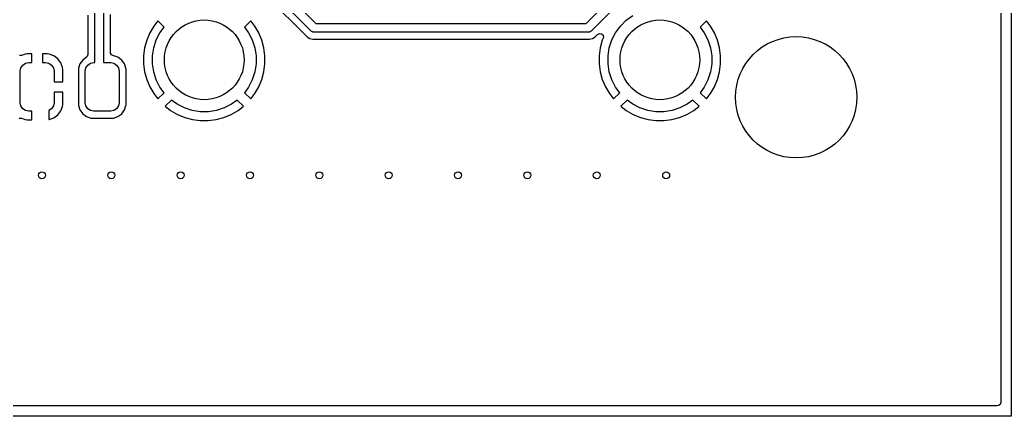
# Model space of a CAD drawing. Header units: millimetres. Extents: x 103.8 to 193.7, y -116.2 to -61.3.
# Drawn here: x 165.11 to 193.7, y -116.2 to -104.77 of the extents above; entities that cross this region are included whole.
import ezdxf

# ---------------------------------------------------------------- set-up
doc = ezdxf.new("R2010")
doc.units = ezdxf.units.MM
doc.layers.add('Edge.Cuts', color=254, linetype='CONTINUOUS', true_color=0xd0d2cd)
doc.layers.add('F.Cu', color=13, linetype='CONTINUOUS', true_color=0xc83434)

msp = doc.modelspace()

# ---------------------------------------------------------------- linework, layer by layer
at = {"layer": 'Edge.Cuts', "linetype": 'CONTINUOUS'}
for p, q in [((193.7, -61.3), (193.7, -116.2)), ((193.7, -116.2), (103.8, -116.2))]:
    msp.add_line(p, q, dxfattribs=at)
at = {"layer": 'Edge.Cuts'}
for centre in [(170.43, -105.92), (183.57, -105.92)]:
    msp.add_circle(centre, 1.15, dxfattribs=at)
at = {"layer": 'F.Cu', "linetype": 'CONTINUOUS'}
for p, q in [((193.3995, -61.6995), (193.3995, -115.8005)), ((181.448224, -104.875), (187.275, -99.048224)), ((187.488388, -99.188388), (181.588388, -105.088388)), ((173.511612, -105.088388), (172.411612, -103.988388)), ((172.625, -103.848224), (173.651776, -104.875)), ((172.239535, -104.099862), (173.400138, -105.260465)), ((167.0745, -104.633951), (167.0745, -105.766543)), ((167.275, -105.999999), (167.275, -104.403122)), ((167.525, -104.4), (167.525, -105.999999)), ((167.7255, -105.70379), (167.7255, -104.608474)), ((169.089782, -104.791915), (168.971808, -104.945662)), ((169.270161, -104.972294), (169.089782, -104.791915)), ((171.770215, -104.791915), (171.589836, -104.972293)), ((171.888194, -104.945667), (171.770215, -104.791915)), ((173.651776, -104.875), (181.448224, -104.875)), ((182.429391, -104.945828), (182.595828, -104.779391)), ((182.595828, -104.779391), (182.786252, -104.64104)), ((184.910215, -104.791915), (184.729836, -104.972293)), ((185.028194, -104.945667), (184.910215, -104.791915)), ((168.857101, -105.144341), (168.769319, -105.356268)), ((168.971808, -104.945662), (168.857101, -105.144341)), ((169.044181, -105.345975), (169.15104, -105.136252)), ((169.15104, -105.136252), (169.270161, -104.972294)), ((171.589836, -104.972293), (171.70896, -105.136252)), ((171.70896, -105.136252), (171.815819, -105.345975)), ((172.002898, -105.144341), (171.888194, -104.945667)), ((172.09068, -105.356268), (172.002898, -105.144341)), ((173.530548, -105.103928), (173.511612, -105.088388)), ((173.530554, -105.103934), (173.530548, -105.103928)), ((173.562415, -105.117131), (173.530554, -105.103934)), ((173.575613, -105.122598), (173.562415, -105.117131)), ((173.575614, -105.122598), (173.575613, -105.122598)), ((173.6, -105.125), (173.575614, -105.122598)), ((181.5, -105.125), (173.6, -105.125)), ((181.524386, -105.122598), (181.5, -105.125)), ((181.524387, -105.122598), (181.524386, -105.122598)), ((181.537584, -105.117131), (181.524387, -105.122598)), ((181.569446, -105.103934), (181.537584, -105.117131)), ((181.569451, -105.103928), (181.569446, -105.103934)), ((181.588388, -105.088388), (181.569451, -105.103928)), ((181.699862, -105.260465), (181.773241, -105.187085)), ((181.773241, -105.187085), (181.827755, -105.159309)), ((181.827755, -105.159309), (181.888187, -105.16888)), ((181.888187, -105.16888), (181.931452, -105.212144)), ((182.184181, -105.345975), (182.29104, -105.136252)), ((182.29104, -105.136252), (182.429391, -104.945828)), ((184.729836, -104.972293), (184.84896, -105.136252)), ((184.84896, -105.136252), (184.955819, -105.345975)), ((185.142898, -105.144341), (185.028194, -104.945667)), ((185.23068, -105.356268), (185.142898, -105.144341)), ((168.769315, -105.356281), (168.709942, -105.577861)), ((168.769319, -105.356268), (168.769315, -105.356281)), ((168.971445, -105.569832), (169.044181, -105.345975)), ((171.815819, -105.345975), (171.888555, -105.569832)), ((172.090684, -105.356281), (172.09068, -105.356268)), ((172.150057, -105.577861), (172.090684, -105.356281)), ((173.400138, -105.260465), (173.40014, -105.260466)), ((173.40014, -105.260466), (173.400142, -105.260468)), ((173.400142, -105.260468), (173.474357, -105.303316)), ((173.474357, -105.303316), (173.474355, -105.303316)), ((173.474355, -105.303316), (173.474359, -105.303317)), ((173.474359, -105.303317), (173.474361, -105.303318)), ((173.474361, -105.303318), (173.557147, -105.3255)), ((173.557147, -105.3255), (173.557149, -105.3255)), ((173.557149, -105.3255), (181.542851, -105.3255)), ((181.542851, -105.3255), (181.542853, -105.3255)), ((181.542853, -105.3255), (181.625639, -105.303318)), ((181.625639, -105.303318), (181.625641, -105.303316)), ((181.625641, -105.303316), (181.625643, -105.303316)), ((181.625643, -105.303316), (181.699857, -105.260468)), ((181.699857, -105.260467), (181.699862, -105.260465)), ((181.699857, -105.260468), (181.699857, -105.260467)), ((181.909315, -105.356281), (181.849942, -105.577861)), ((181.909316, -105.356275), (181.909315, -105.356281)), ((181.934708, -105.294974), (181.909316, -105.356275)), ((181.931452, -105.212144), (181.941024, -105.272576)), ((181.941024, -105.272576), (181.934708, -105.294974)), ((182.111445, -105.569832), (182.184181, -105.345975)), ((184.955819, -105.345975), (185.028555, -105.569832)), ((185.230684, -105.356281), (185.23068, -105.356268)), ((185.290057, -105.577861), (185.230684, -105.356281)), ((165.262711, -105.756323), (165.159096, -105.794969)), ((165.262722, -105.756321), (165.262711, -105.756323)), ((165.321531, -105.749999), (165.262722, -105.756321)), ((165.462499, -105.749999), (165.321531, -105.749999)), ((165.4625, -105.75), (165.462499, -105.749999)), ((165.4625, -105.999999), (165.4625, -105.75)), ((165.762501, -105.749999), (165.7625, -105.75)), ((165.7625, -105.75), (165.7625, -105.999999)), ((165.903469, -105.749999), (165.762501, -105.749999)), ((165.962277, -105.756321), (165.903469, -105.749999)), ((165.962288, -105.756323), (165.962277, -105.756321)), ((166.09531, -105.805937), (165.962288, -105.756323)), ((167.0745, -105.766543), (167.055593, -105.824734)), ((167.727897, -105.725442), (167.7255, -105.70379)), ((167.759073, -105.778089), (167.727897, -105.725442)), ((168.709942, -105.577866), (168.68, -105.805297)), ((168.709942, -105.577861), (168.709942, -105.577866)), ((168.934624, -105.802311), (168.971445, -105.569832)), ((171.888555, -105.569832), (171.925376, -105.802311)), ((172.150057, -105.577866), (172.150057, -105.577861)), ((172.179999, -105.805297), (172.150057, -105.577866)), ((181.849942, -105.577866), (181.82, -105.805297)), ((181.849942, -105.577861), (181.849942, -105.577866)), ((182.074624, -105.802311), (182.111445, -105.569832)), ((185.028555, -105.569832), (185.065376, -105.802311)), ((185.290057, -105.577866), (185.290057, -105.577861)), ((185.319999, -105.805297), (185.290057, -105.577866)), ((165.159096, -105.794969), (165.097966, -105.797589)), ((165.196393, -106.071392), (165.275471, -106.018553)), ((165.275471, -106.018553), (165.36875, -105.999999)), ((165.36875, -105.999999), (165.4625, -105.999999)), ((165.7625, -105.999999), (165.85625, -105.999999)), ((165.85625, -105.999999), (165.949529, -106.018553)), ((165.949529, -106.018553), (166.028607, -106.071392)), ((166.20897, -105.891022), (166.09531, -105.805937)), ((166.208976, -105.891028), (166.20897, -105.891022)), ((166.294061, -106.004688), (166.208976, -105.891028)), ((166.343675, -106.13771), (166.294061, -106.004688)), ((166.846543, -106.033823), (166.802315, -106.160221)), ((166.926069, -105.92607), (166.846543, -106.033823)), ((166.926075, -105.926064), (166.926069, -105.92607)), ((167.034289, -105.846197), (166.926075, -105.926064)), ((167.055593, -105.824734), (167.034289, -105.846197)), ((167.071393, -106.071392), (167.150471, -106.018553)), ((167.150471, -106.018553), (167.24375, -105.999999)), ((167.24375, -105.999999), (167.275, -105.999999)), ((167.525, -105.999999), (167.73125, -105.999999)), ((167.73125, -105.999999), (167.824529, -106.018553)), ((167.809171, -105.799734), (167.759073, -105.778089)), ((167.808889, -105.801028), (167.809171, -105.799734)), ((167.814771, -105.802312), (167.808889, -105.801028)), ((167.814774, -105.802313), (167.814771, -105.802312)), ((167.814776, -105.802313), (167.814774, -105.802313)), ((167.814777, -105.802314), (167.814776, -105.802313)), ((167.823302, -105.805297), (167.814777, -105.802314)), ((167.941175, -105.846542), (167.823302, -105.805297)), ((167.824529, -106.018553), (167.903607, -106.071392)), ((167.941176, -105.846543), (167.941175, -105.846542)), ((167.941179, -105.846544), (167.941176, -105.846543)), ((168.024499, -105.908038), (167.941179, -105.846544)), ((168.048923, -105.926064), (168.024499, -105.908038)), ((168.04893, -105.926069), (168.048923, -105.926064)), ((168.128455, -106.03382), (168.04893, -105.926069)), ((168.172686, -106.160225), (168.128455, -106.03382)), ((168.68, -105.805297), (168.68, -106.034702)), ((168.68, -106.034702), (168.709942, -106.262133)), ((168.934624, -106.037689), (168.934624, -105.802311)), ((168.971445, -106.270168), (168.934624, -106.037689)), ((171.925376, -106.037689), (171.888555, -106.270168)), ((171.925376, -105.802311), (171.925376, -106.037689)), ((172.150057, -106.262133), (172.179999, -106.034702)), ((172.18, -105.8053), (172.179999, -105.805297)), ((172.179999, -106.034702), (172.18, -106.0347)), ((172.18, -106.0347), (172.18, -105.8053)), ((181.82, -105.805297), (181.82, -106.034702)), ((181.82, -106.034702), (181.849942, -106.262133)), ((182.074624, -106.037689), (182.074624, -105.802311)), ((182.111445, -106.270168), (182.074624, -106.037689)), ((185.065376, -106.037689), (185.028555, -106.270168)), ((185.065376, -105.802311), (185.065376, -106.037689)), ((185.290057, -106.262133), (185.319999, -106.034702)), ((185.32, -105.8053), (185.319999, -105.805297)), ((185.319999, -106.034702), (185.32, -106.0347)), ((185.32, -106.0347), (185.32, -105.8053)), ((165.125, -106.243749), (165.143554, -106.15047)), ((165.125, -107.156249), (165.125, -106.243749)), ((165.143554, -106.15047), (165.196393, -106.071392)), ((166.028607, -106.071392), (166.081446, -106.15047)), ((166.081446, -106.15047), (166.1, -106.243749)), ((166.1, -106.243749), (166.1, -106.549999)), ((166.343677, -106.137721), (166.343675, -106.13771)), ((166.35, -106.196529), (166.343677, -106.137721)), ((166.35, -106.549998), (166.35, -106.196529)), ((166.802313, -106.16023), (166.7995, -106.190225)), ((166.7995, -106.190225), (166.7995, -107.209772)), ((166.802315, -106.160221), (166.802313, -106.16023)), ((167, -106.243749), (167.018554, -106.15047)), ((167, -107.156249), (167, -106.243749)), ((167.018554, -106.15047), (167.071393, -106.071392)), ((167.903607, -106.071392), (167.956446, -106.15047)), ((167.956446, -106.15047), (167.975, -106.243749)), ((167.975, -106.243749), (167.975, -107.156249)), ((168.172686, -106.16023), (168.172686, -106.160225)), ((168.175499, -106.190225), (168.172686, -106.16023)), ((168.1755, -106.190229), (168.175499, -106.190225)), ((168.1755, -107.209769), (168.1755, -106.190229)), ((168.709942, -106.262133), (168.709942, -106.262138)), ((168.709942, -106.262138), (168.769315, -106.483718)), ((169.044181, -106.494025), (168.971445, -106.270168)), ((171.888555, -106.270168), (171.815819, -106.494025)), ((172.090684, -106.483718), (172.150057, -106.262138)), ((172.150057, -106.262138), (172.150057, -106.262133)), ((181.849942, -106.262133), (181.849942, -106.262138)), ((181.849942, -106.262138), (181.909315, -106.483718)), ((182.184181, -106.494025), (182.111445, -106.270168)), ((185.028555, -106.270168), (184.955819, -106.494025)), ((185.230684, -106.483718), (185.290057, -106.262138)), ((185.290057, -106.262138), (185.290057, -106.262133)), ((166.1, -106.549999), (166.349999, -106.549999)), ((166.349999, -106.549999), (166.35, -106.549998)), ((168.769315, -106.483718), (168.769319, -106.483731)), ((168.769319, -106.483731), (168.857101, -106.695658)), ((169.15104, -106.703748), (169.044181, -106.494025)), ((171.815819, -106.494025), (171.70896, -106.703748)), ((172.002898, -106.695658), (172.09068, -106.483731)), ((172.09068, -106.483731), (172.090684, -106.483718)), ((181.909315, -106.483718), (181.909319, -106.483731)), ((181.909319, -106.483731), (181.997101, -106.695658)), ((182.29104, -106.703748), (182.184181, -106.494025)), ((184.955819, -106.494025), (184.84896, -106.703748)), ((185.142898, -106.695658), (185.23068, -106.483731)), ((185.23068, -106.483731), (185.230684, -106.483718)), ((166.349999, -106.849999), (166.1, -106.849999)), ((166.1, -106.849999), (166.1, -107.156249)), ((166.35, -106.85), (166.349999, -106.849999)), ((166.35, -107.203468), (166.35, -106.85)), ((168.857101, -106.695658), (168.971805, -106.894332)), ((168.971805, -106.894332), (169.089783, -107.048083)), ((169.089783, -107.048083), (169.270161, -106.867704)), ((169.270161, -106.867704), (169.15104, -106.703748)), ((171.70896, -106.703748), (171.589838, -106.867705)), ((171.589838, -106.867705), (171.770216, -107.048083)), ((171.770216, -107.048083), (171.888188, -106.894342)), ((171.888188, -106.894342), (172.002898, -106.695658)), ((181.997101, -106.695658), (182.111805, -106.894332)), ((182.111805, -106.894332), (182.229783, -107.048083)), ((182.229783, -107.048083), (182.410161, -106.867704)), ((182.410161, -106.867704), (182.29104, -106.703748)), ((184.84896, -106.703748), (184.729838, -106.867705)), ((184.729838, -106.867705), (184.910216, -107.048083)), ((184.910216, -107.048083), (185.028188, -106.894342)), ((185.028188, -106.894342), (185.142898, -106.695658)), ((165.143554, -107.249528), (165.125, -107.156249)), ((166.1, -107.156249), (166.081446, -107.249528)), ((166.343677, -107.262276), (166.35, -107.203468)), ((167.018554, -107.249528), (167, -107.156249)), ((167.975, -107.156249), (167.956446, -107.249528)), ((169.482293, -107.079837), (169.301915, -107.260216)), ((169.646252, -107.19896), (169.482293, -107.079837)), ((169.855975, -107.305819), (169.646252, -107.19896)), ((171.213748, -107.19896), (171.004025, -107.305819)), ((171.377705, -107.079838), (171.213748, -107.19896)), ((171.558083, -107.260216), (171.377705, -107.079838)), ((182.622293, -107.079837), (182.441915, -107.260216)), ((182.786252, -107.19896), (182.622293, -107.079837)), ((182.995975, -107.305819), (182.786252, -107.19896)), ((184.353748, -107.19896), (184.144025, -107.305819)), ((184.517705, -107.079838), (184.353748, -107.19896)), ((184.698083, -107.260216), (184.517705, -107.079838)), ((165.196393, -107.328606), (165.143554, -107.249528)), ((165.275471, -107.381445), (165.196393, -107.328606)), ((165.36875, -107.399999), (165.275471, -107.381445)), ((165.4625, -107.399999), (165.36875, -107.399999)), ((165.4625, -107.649998), (165.4625, -107.399999)), ((165.949529, -107.381445), (165.948275, -107.381694)), ((165.948275, -107.381694), (165.94968, -107.390203)), ((165.94968, -107.390203), (165.94931, -107.393003)), ((165.94931, -107.393003), (165.95, -107.4)), ((166.028607, -107.328606), (165.949529, -107.381445)), ((165.95, -107.4), (165.95, -107.644996)), ((166.081446, -107.249528), (166.028607, -107.328606)), ((166.208976, -107.508969), (166.294061, -107.395309)), ((166.294061, -107.395309), (166.343675, -107.262287)), ((166.343675, -107.262287), (166.343677, -107.262276)), ((166.7995, -107.209772), (166.802313, -107.239767)), ((166.802313, -107.239767), (166.802315, -107.239776)), ((166.802315, -107.239776), (166.846543, -107.366174)), ((166.846543, -107.366174), (166.846544, -107.366175)), ((166.846544, -107.366175), (166.846545, -107.366178)), ((166.846545, -107.366178), (166.92607, -107.473929)), ((166.92607, -107.473929), (167.033821, -107.553454)), ((167.071393, -107.328606), (167.018554, -107.249528)), ((167.150471, -107.381445), (167.071393, -107.328606)), ((167.24375, -107.399999), (167.150471, -107.381445)), ((167.73125, -107.399999), (167.24375, -107.399999)), ((167.824529, -107.381445), (167.73125, -107.399999)), ((167.903607, -107.328606), (167.824529, -107.381445)), ((167.956446, -107.249528), (167.903607, -107.328606)), ((167.941179, -107.553454), (168.04893, -107.473929)), ((168.04893, -107.473929), (168.128455, -107.366178)), ((168.128455, -107.366178), (168.172686, -107.239773)), ((168.172686, -107.239773), (168.173553, -107.230525)), ((168.173553, -107.230525), (168.175227, -107.212686)), ((168.175227, -107.212686), (168.175499, -107.209773)), ((168.175499, -107.209773), (168.1755, -107.209769)), ((169.301915, -107.260216), (169.455667, -107.378194)), ((169.455667, -107.378194), (169.654341, -107.492898)), ((170.079832, -107.378555), (169.855975, -107.305819)), ((170.312311, -107.415376), (170.079832, -107.378555)), ((170.547689, -107.415376), (170.312311, -107.415376)), ((170.780168, -107.378555), (170.547689, -107.415376)), ((171.004025, -107.305819), (170.780168, -107.378555)), ((171.205658, -107.492898), (171.404342, -107.378188)), ((171.404342, -107.378188), (171.558083, -107.260216)), ((182.441915, -107.260216), (182.595667, -107.378194)), ((182.595667, -107.378194), (182.794341, -107.492898)), ((183.219832, -107.378555), (182.995975, -107.305819)), ((183.452311, -107.415376), (183.219832, -107.378555)), ((183.687689, -107.415376), (183.452311, -107.415376)), ((183.920168, -107.378555), (183.687689, -107.415376)), ((184.144025, -107.305819), (183.920168, -107.378555)), ((184.345658, -107.492898), (184.544342, -107.378188)), ((184.544342, -107.378188), (184.698083, -107.260216)), ((165.093907, -107.603631), (165.155093, -107.603631)), ((165.155093, -107.603631), (165.159096, -107.605028)), ((165.159096, -107.605028), (165.262711, -107.643674)), ((165.262711, -107.643674), (165.262722, -107.643676)), ((165.262722, -107.643676), (165.321531, -107.649999)), ((165.321531, -107.649999), (165.462499, -107.649999)), ((165.462499, -107.649999), (165.4625, -107.649998)), ((165.95, -107.644996), (165.962277, -107.643676)), ((165.962277, -107.643676), (165.962288, -107.643674)), ((165.962288, -107.643674), (166.09531, -107.59406)), ((166.09531, -107.59406), (166.20897, -107.508975)), ((166.20897, -107.508975), (166.208976, -107.508969)), ((167.033821, -107.553454), (167.160226, -107.597685)), ((167.160226, -107.597685), (167.190226, -107.600498)), ((167.190226, -107.600498), (167.19023, -107.600499)), ((167.19023, -107.600499), (167.190236, -107.600499)), ((167.190236, -107.600499), (167.78477, -107.600499)), ((167.78477, -107.600499), (167.784772, -107.600498)), ((167.784772, -107.600498), (167.814774, -107.597685)), ((167.814774, -107.597685), (167.941179, -107.553454)), ((169.654341, -107.492898), (169.866268, -107.58068)), ((169.866268, -107.58068), (169.866281, -107.580684)), ((169.866281, -107.580684), (170.087863, -107.640057)), ((170.087863, -107.640057), (170.315297, -107.669999)), ((170.315297, -107.669999), (170.3153, -107.67)), ((170.3153, -107.67), (170.5447, -107.67)), ((170.5447, -107.67), (170.544702, -107.669999)), ((170.544702, -107.669999), (170.772133, -107.640057)), ((170.772133, -107.640057), (170.772138, -107.640057)), ((170.772138, -107.640057), (170.993718, -107.580684)), ((170.993718, -107.580684), (170.993731, -107.58068)), ((170.993731, -107.58068), (171.205658, -107.492898)), ((182.794341, -107.492898), (183.006268, -107.58068)), ((183.006268, -107.58068), (183.006281, -107.580684)), ((183.006281, -107.580684), (183.227863, -107.640057)), ((183.227863, -107.640057), (183.455297, -107.669999)), ((183.455297, -107.669999), (183.4553, -107.67)), ((183.4553, -107.67), (183.6847, -107.67)), ((183.6847, -107.67), (183.684702, -107.669999)), ((183.684702, -107.669999), (183.912133, -107.640057)), ((183.912133, -107.640057), (183.912138, -107.640057)), ((183.912138, -107.640057), (184.133718, -107.580684)), ((184.133718, -107.580684), (184.133731, -107.58068)), ((184.133731, -107.58068), (184.345658, -107.492898)), ((193.3005, -115.8995), (104.1995, -115.8995)), ((193.331093, -115.894655), (193.3005, -115.8995)), ((193.380593, -115.858691), (193.331093, -115.894655)), ((193.3995, -115.8005), (193.380593, -115.858691))]:
    msp.add_line(p, q, dxfattribs=at)
at = {"layer": 'F.Cu'}
for centre, radius in [((170.43, -105.92), 1.15), ((170.43, -105.92), 1.15), ((183.57, -105.92), 1.15), ((183.57, -105.92), 1.15), ((187.5, -107), 1.75), ((187.5, -107), 1.75), ((165.75, -109.25), 0.1), ((165.75, -109.25), 0.1), ((167.75, -109.25), 0.1), ((167.75, -109.25), 0.1), ((169.75, -109.25), 0.1), ((169.75, -109.25), 0.1), ((171.75, -109.25), 0.1), ((171.75, -109.25), 0.1), ((173.75, -109.25), 0.1), ((173.75, -109.25), 0.1), ((175.75, -109.25), 0.1), ((175.75, -109.25), 0.1), ((177.75, -109.25), 0.1), ((177.75, -109.25), 0.1), ((179.75, -109.25), 0.1), ((179.75, -109.25), 0.1), ((181.75, -109.25), 0.1), ((181.75, -109.25), 0.1), ((183.75, -109.25), 0.1), ((183.75, -109.25), 0.1)]:
    msp.add_circle(centre, radius, dxfattribs=at)

doc.saveas('drawing.dxf')
